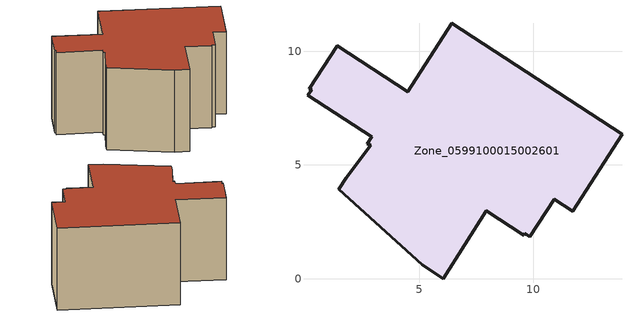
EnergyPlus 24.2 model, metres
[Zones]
Zone_0599100015002601
 floor ground (C_G): 1.78,4.44 2.87,5.86 2.71,5.93 2.91,6.24 0.08,8.06 0.27,8.3 0.16,8.36 1.4,10.23 4.48,8.21 6.42,11.23 13.91,6.34 11.74,2.97 10.93,3.5 9.85,1.84 9.64,1.99 9.59,1.92 7.94,2.98 6.05,0 5.13,0.61 1.46,3.92 z0.8
 wall outside (C_F): 4.48,8.21 1.4,10.23 0.16,8.36 0.27,8.3 0.08,8.06 2.91,6.24 2.71,5.93 2.87,5.86 1.78,4.44 1.46,3.92 5.13,0.61 6.05,0 7.94,2.98 9.59,1.92 9.64,1.99 9.85,1.84 10.93,3.5 11.74,2.97 13.91,6.34 6.42,11.23 4.48,8.21 z0.8:7.51
 roof outside (C_R): 5.13,0.61 6.05,0 7.94,2.98 9.59,1.92 9.64,1.99 9.85,1.84 10.93,3.5 11.74,2.97 13.91,6.34 6.42,11.23 4.48,8.21 1.4,10.23 0.16,8.36 0.27,8.3 0.08,8.06 2.91,6.24 2.71,5.93 2.87,5.86 1.78,4.44 1.46,3.92 z7.51
[BUILDING]
Pand.0599100015002601: North Axis=0; Terrain=City; Loads Convergence Tolerance Value=0.04; Temperature Convergence Tolerance Value=0.4; Solar Distribution=FullExterior; Maximum Number of Warmup Days=25; Minimum Number of Warmup Days=1
[Site:Location]
Rotterdam.The.Hague.AP_ZH_NLD Design_Conditions: Latitude=51.96; Longitude=4.45; Time Zone=1; Elevation=-4.5
[SITE:GROUNDTEMPERATURE:BUILDINGSURFACE]
18, 18, 18, 18, 18, 18, 18, 18, 18, 18, 18, 18
[MATERIAL] Thermal Absorptance=0.9; Solar Absorptance=0.7; Visible Absorptance=0.7
Name | Roughness | Thickness | Conductivity | Density | Specific Heat
G.TC.1965-1974 | MediumSmooth | 0.15 | 0.882353 | 540 | 1210
F.TC.1965-1974 | Rough | 0.3 | 0.697674 | 1920 | 840
R.TC.1965-1974 | MediumRough | 0.2 | 0.232558 | 1500 | 1000
[CONSTRUCTION]
C_G: G.TC.1965-1974
C_F: F.TC.1965-1974
C_R: R.TC.1965-1974
[ZONE]
Zone_0599100015002601: Type=1; Multiplier=1; Ceiling Height=Autocalculate; Volume=Autocalculate; Floor Area=autocalculate; Part of Total Floor Area=Yes
[ZONEINFILTRATION:DESIGNFLOWRATE]
Infil_Zone_0599100015002601: Zone or ZoneList or Space or SpaceList=Zone_0599100015002601; Schedule=AlwaysOn; Design Flow Rate Calculation Method=Flow/Area; Flow Rate per Floor Area=0.003; Constant Term Coefficient=1; Temperature Term Coefficient=0; Velocity Term Coefficient=0; Velocity Squared Term Coefficient=0
[HVACTEMPLATE:ZONE:IDEALLOADSAIRSYSTEM]
Zone_0599100015002601: Maximum Heating Supply Air Temperature=50; Minimum Cooling Supply Air Temperature=13; Maximum Heating Supply Air Humidity Ratio=0.0156; Minimum Cooling Supply Air Humidity Ratio=0.0077; Heating Limit=NoLimit; Cooling Limit=NoLimit; Dehumidification Control Type=ConstantSensibleHeatRatio; Cooling Sensible Heat Ratio=0.7; Dehumidification Setpoint=60; Humidification Control Type=None; Humidification Setpoint=30; Outdoor Air Method=None; Outdoor Air Flow Rate per Person=0.00944; Outdoor Air Flow Rate per Zone Floor Area=0; Outdoor Air Flow Rate per Zone=0; Demand Controlled Ventilation Type=None; Outdoor Air Economizer Type=NoEconomizer; Heat Recovery Type=None; Sensible Heat Recovery Effectiveness=0.7; Latent Heat Recovery Effectiveness=0.65
[ZONECONTROL:THERMOSTAT]
ThermostatControl_Zone_0599100015002601: Zone or ZoneList=Zone_0599100015002601; Control Type Schedule=DualSetpointControlType; Control 1=Thermostat_Zone_0599100015002601; Temperature Difference Between Cutout And Setpoint=0
[THERMOSTATSETPOINT:DUALSETPOINT]
Thermostat_Zone_0599100015002601: Heating Setpoint Temperature Schedule=HeatingSetpoint_Zone_0599100015002601; Cooling Setpoint Temperature Schedule=CoolingSetpoint_Zone_0599100015002601
[SCHEDULE:COMPACT]
HeatingSetpoint_Zone_0599100015002601: Through: 12/31, For: AllDays, Until: 24:00, 21
CoolingSetpoint_Zone_0599100015002601: Through: 12/31, For: AllDays, Until: 24:00, 24
DualSetpointControlType: Through: 12/31, For: AllDays, Until: 24:00, 4
AlwaysOn: Through: 12/31, For: AllDays, Until: 24:00, 1
